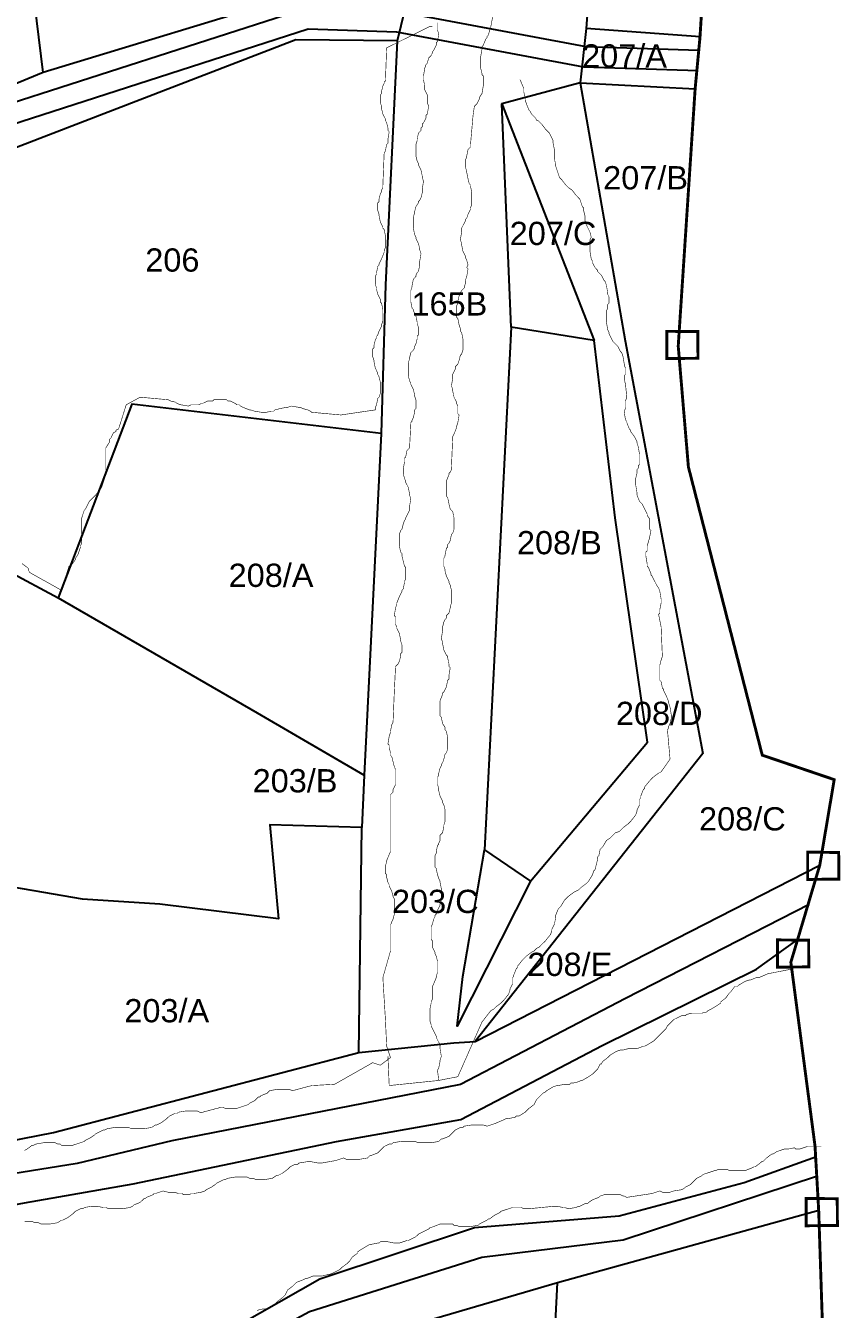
# Model space of a CAD drawing. Header units: inches. Extents: x 617 to 4497, y -923 to 1824.
# Drawn here: x 1725.5 to 1865.7, y 863 to 1083.9 of the extents above; entities that cross this region are included whole.
import ezdxf
from ezdxf.enums import TextEntityAlignment as Align

# ---------------------------------------------------------------- set-up
doc = ezdxf.new("R2010")
doc.units = ezdxf.units.IN
doc.header["$LTSCALE"] = 15
doc.header["$MEASUREMENT"] = 0
for name, color, linetype in [('BOUNDARY', 5, 'Continuous'), ('PLOT', 7, 'Continuous'), ('PLOT NO', 7, 'Continuous'), ('ROAD', 50, 'Continuous'), ('STREAM', 130, 'SL'), ('text2', 7, 'Continuous')]:
    doc.layers.add(name, color=color, linetype=linetype)
doc.styles.get("Standard").update_dxf_attribs({"font": 'arial.ttf'})
doc.linetypes.add('SL', pattern='A,8e-06,[1,streme line,S=0.066667,R=0,X=0,Y=0],-0.839413', length=0.839421)

msp = doc.modelspace()

# ---------------------------------------------------------------- linework, layer by layer
at = {"layer": 'BOUNDARY', "const_width": 0.5}
msp.add_lwpolyline([(1863.5, 832.7), (1861.95, 879.95), (1861.32, 891.04), (1857.16, 922.7), (1862.14, 939.42), (1864.62, 954.13), (1852.24, 958.34), (1839.53, 1007.96), (1837.78, 1028.75), (1840.69, 1073.03), (1841.53, 1081.99), (1841.94, 1088.67), (1845.91, 1150.73), (1855.09, 1232.61), (1864.86, 1309.15)], dxfattribs=at)
at = {"layer": 'PLOT'}
for points in [[(1819.8, 1340.45), (1819.94, 1294.07), (1822.08, 1250.24), (1822.76, 1236.98), (1808.85, 1161.28), (1806.56, 1154.66), (1795.7, 1105.24), (1791.27, 1088.85), (1773.07, 1089.46), (1728.49, 1075.82), (1726.34, 1093.68), (1733.55, 1108.64), (1744.78, 1125.16), (1772.91, 1150.88), (1789.07, 1156.83), (1806.56, 1154.66), (1826.27, 1152.33), (1845.91, 1150.73)], [(1826.27, 1152.33), (1822.88, 1095.76), (1821.94, 1083.43), (1820.91, 1074.07), (1828.63, 1029.67), (1842.01, 958.64), (1802.85, 909.06)], [(1791.27, 1088.85), (1789.4, 1081.31), (1787.42, 1039.31), (1786.64, 1013.72), (1783.75, 954.9), (1783.34, 945.88)], [(1841.53, 1081.99), (1821.94, 1083.43)], [(1789.4, 1081.31), (1771.97, 1081.47), (1719.1, 1061.08), (1705.42, 999.2), (1731.1, 985.41), (1765.34, 965.65), (1783.75, 954.9)], [(1728.49, 1075.82), (1677.29, 1054.69), (1677.29, 1054.69)], [(1820.91, 1074.07), (1807.41, 1070.46), (1823.33, 1029.72), (1809.01, 1032.02), (1807.41, 1070.46)], [(1820.91, 1074.07), (1840.69, 1073.03)], [(1809.01, 1032.02), (1804.46, 942.06), (1812.36, 936.66), (1832.5, 960.59), (1826.91, 999.2), (1823.33, 1029.72)], [(1786.64, 1013.72), (1743.77, 1018.73), (1731.1, 985.41)], [(1782.8, 907.14), (1783.34, 945.88), (1767.49, 946.34), (1768.98, 930.16), (1748.56, 932.71), (1735.26, 933.58), (1697.94, 939.97), (1703.63, 903.97), (1706.2, 888.68)], [(1812.36, 936.66), (1799.76, 911.67), (1800.72, 920.23), (1804.46, 942.06)], [(1502.69, 891.61), (1535.34, 887.35), (1546.58, 885.9), (1595.83, 882.06), (1611.67, 880.7), (1658.19, 883.17), (1682.91, 884.62), (1706.2, 888.68), (1730.28, 893.41), (1782.8, 907.14), (1799.15, 908.8), (1802.85, 909.06), (1862.14, 939.42)], [(1860.29, 932.65), (1828.7, 916.48), (1800.34, 901.68), (1750.65, 891.95), (1734.38, 888.04), (1707.54, 883.77), (1670.75, 880.12), (1639.28, 877.29), (1612.71, 873.37), (1584.95, 877.8), (1527.67, 883.25), (1502.63, 884.78)], [(1500.07, 878.81), (1532.89, 876.63), (1560.74, 874.02), (1599.72, 869.84), (1609.62, 868.66), (1613.81, 868.78), (1646.27, 871.59), (1674.17, 873.33), (1684.09, 873.47), (1725.32, 881.29), (1744.01, 884.57), (1778.98, 891.82), (1800.38, 895.61), (1824.68, 908.34), (1851.27, 921.49), (1858.2, 926.5)], [(1861.95, 879.95), (1817, 867.51), (1734.55, 843.38), (1708.63, 838.79), (1632.55, 828.25), (1602.27, 823.82), (1582.09, 833.42), (1532.39, 839.4), (1491.68, 844.84), (1474.58, 850.68), (1470.9, 852.1), (1420.94, 872.9), (1394.12, 876.77), (1366.58, 878.33), (1343.81, 876.9), (1301.22, 872.67), (1266.65, 873.91), (1244.75, 873.58), (1231.83, 874.7), (1223.43, 798.48), (1249.21, 810.07), (1261.74, 821.2), (1293.81, 809.69), (1301.22, 872.67)], [(1813.44, 797.53), (1817, 867.51)]]:
    msp.add_lwpolyline(points, dxfattribs=at)
at = {"layer": 'PLOT', "color": 3, "const_width": 0.5}
for points in [[(1835.82, 1031.3), (1841.15, 1031.25), (1841.18, 1026.66), (1835.82, 1026.61), (1835.82, 1031.3), (1835.82, 1031.3)], [(1860.05, 941.65), (1865.39, 941.59), (1865.42, 937.01), (1860.05, 936.95), (1860.05, 941.65), (1860.05, 941.65)], [(1854.88, 926.54), (1860.22, 926.49), (1860.24, 921.9), (1854.88, 921.84), (1854.88, 926.54), (1854.88, 926.54)], [(1859.81, 882.04), (1865.14, 881.99), (1865.17, 877.4), (1859.81, 877.34), (1859.81, 882.04), (1859.81, 882.04)]]:
    msp.add_lwpolyline(points, dxfattribs=at)
at = {"layer": 'ROAD'}
for points in [[(932.31, 1161.55), (966.92, 1148.19), (978.2, 1145.92), (1036.71, 1131.85), (1110.13, 1113.59), (1132.65, 1108.42), (1192.26, 1092.31), (1240.37, 1081.76), (1338.73, 1056.56), (1375.73, 1049.35), (1428.19, 1034.43), (1482.23, 1020.3), (1500.13, 1022.03), (1530.43, 1021.93), (1563.04, 1023.96), (1583.35, 1029.01), (1638.52, 1035.44), (1717.94, 1068.95), (1773.61, 1086.88), (1789.68, 1086.35), (1821.88, 1080.31), (1841.34, 1079.71)], [(931.05, 1158.28), (965.94, 1144.81), (977.44, 1142.5), (1035.88, 1128.45), (1109.31, 1110.19), (1131.8, 1105.02), (1191.43, 1088.91), (1239.56, 1078.35), (1337.96, 1053.15), (1374.91, 1045.94), (1427.27, 1031.05), (1481.95, 1016.76), (1500.29, 1018.53), (1530.53, 1018.43), (1563.57, 1020.49), (1583.98, 1025.56), (1639.42, 1032.02), (1719.16, 1065.66), (1774.1, 1083.36), (1789.29, 1082.86), (1821.5, 1076.82), (1841.23, 1076.21)]]:
    msp.add_lwpolyline(points, dxfattribs=at)
at = {"layer": 'STREAM', "color": 4, "lineweight": 0, "const_width": 0.1}
for points in [[(1810.57, 1074.61), (1811.22, 1073.08), (1811.22, 1072.43), (1811.44, 1071.55), (1811.44, 1071.12), (1811.66, 1070.46), (1812.1, 1069.37), (1812.32, 1069.15), (1812.54, 1068.71), (1813.19, 1068.05), (1813.41, 1067.62), (1813.63, 1067.62), (1814.29, 1066.96), (1814.94, 1066.09), (1815.16, 1065.87), (1815.6, 1065.43), (1816.25, 1064.12), (1816.25, 1063.9), (1816.25, 1063.68), (1816.47, 1062.59), (1816.47, 1062.15), (1816.47, 1061.93), (1816.47, 1061.5), (1816.47, 1061.06), (1816.69, 1059.97), (1816.69, 1059.75), (1816.91, 1059.09), (1817.35, 1057.78), (1817.56, 1057.56), (1817.78, 1057.34), (1818.44, 1056.47), (1818.66, 1056.25), (1818.88, 1056.03), (1819.53, 1055.59), (1820.19, 1054.72), (1820.41, 1054.5), (1820.84, 1054.06), (1821.28, 1052.75), (1821.5, 1052.53), (1821.5, 1052.1), (1821.72, 1051.22), (1821.72, 1050.78), (1821.72, 1050.57), (1821.72, 1050.13), (1822.59, 1048.38), (1822.81, 1047.5), (1822.59, 1047.07), (1822.59, 1045.97), (1822.59, 1045.76), (1822.59, 1045.1), (1822.81, 1043.79), (1823.03, 1043.35), (1823.03, 1043.13), (1823.47, 1042.26), (1823.9, 1041.82), (1823.9, 1041.6), (1824.56, 1040.95), (1825, 1040.07), (1825.22, 1039.85), (1825.43, 1039.2), (1825.65, 1037.89), (1825.65, 1037.67), (1825.87, 1037.23), (1825.87, 1036.14), (1825.65, 1035.92), (1825.65, 1035.7), (1825.65, 1035.26), (1825.43, 1034.83), (1825.43, 1033.73), (1825.43, 1033.51), (1825.43, 1032.86), (1825.65, 1031.55), (1825.87, 1031.11), (1825.87, 1030.89), (1826.31, 1030.02), (1826.53, 1029.58), (1826.75, 1029.36), (1827.4, 1028.7), (1827.84, 1027.83), (1828.06, 1027.61), (1828.28, 1026.96), (1828.5, 1025.64), (1828.5, 1025.42), (1828.71, 1024.99), (1828.71, 1023.89), (1828.5, 1023.68), (1828.5, 1023.46), (1828.5, 1023.02), (1828.71, 1022.15), (1828.93, 1019.96), (1828.71, 1019.3), (1828.71, 1018.43), (1828.71, 1018.21), (1828.5, 1017.34), (1828.71, 1016.02), (1828.93, 1015.81), (1828.93, 1015.59), (1829.37, 1014.49), (1829.59, 1014.28), (1829.59, 1014.06), (1830.24, 1013.18), (1830.68, 1012.31), (1830.68, 1012.09), (1830.9, 1011.43), (1831.12, 1010.12), (1831.12, 1009.68), (1831.12, 1009.47), (1831.12, 1008.37), (1830.9, 1008.15), (1830.9, 1007.72), (1830.68, 1007.5), (1830.68, 1006.84), (1830.46, 1005.97), (1830.46, 1005.75), (1830.46, 1004.88), (1830.68, 1003.56), (1830.68, 1003.34), (1830.68, 1003.13), (1831.12, 1002.03), (1831.34, 1001.81), (1831.56, 1001.6), (1831.99, 1000.72), (1832.43, 999.85), (1832.43, 999.63), (1832.87, 998.97), (1832.87, 997.66), (1832.87, 997.22), (1833.09, 997.01), (1832.87, 995.91), (1832.87, 995.69), (1832.65, 995.26), (1832.65, 995.04), (1832.43, 994.38), (1832.43, 993.51), (1832.21, 993.29), (1832.21, 992.63), (1832.43, 991.32), (1832.43, 990.88), (1832.65, 990.67), (1833.09, 989.57), (1833.09, 989.35), (1833.3, 989.14), (1833.74, 988.26), (1834.18, 987.39), (1834.4, 987.17), (1834.62, 986.51), (1834.84, 985.2), (1834.84, 984.76), (1834.84, 984.54), (1834.62, 983.45), (1834.62, 983.23), (1834.62, 982.8), (1834.4, 982.58), (1834.84, 980.39), (1835.05, 975.36), (1834.84, 974.71), (1834.62, 973.83), (1834.62, 973.61), (1834.62, 972.96), (1834.62, 971.65), (1834.62, 971.21), (1834.84, 970.99), (1835.05, 969.9), (1835.27, 969.68), (1835.27, 969.46), (1835.71, 968.59), (1836.15, 967.49), (1836.15, 967.27), (1836.37, 966.62), (1836.58, 965.31), (1836.58, 965.09), (1836.58, 964.65), (1836.37, 963.78), (1836.15, 963.34), (1836.15, 963.12), (1835.93, 962.68), (1836.37, 957.65), (1834.84, 955.47), (1834.4, 955.25), (1833.52, 954.59), (1833.3, 954.38), (1832.87, 953.94), (1831.99, 952.85), (1831.99, 952.63), (1831.77, 952.41), (1831.34, 951.31), (1831.34, 951.1), (1831.12, 950.66), (1831.12, 949.78), (1830.68, 948.91), (1830.68, 948.69), (1830.46, 948.04), (1829.59, 946.94), (1829.37, 946.72), (1829.15, 946.51), (1828.28, 945.85), (1828.06, 945.63), (1827.84, 945.41), (1827.62, 945.19), (1826.97, 944.98), (1826.31, 944.32), (1826.09, 944.1), (1825.43, 943.66), (1824.78, 942.57), (1824.56, 942.35), (1824.34, 942.13), (1824.12, 941.04), (1823.9, 940.82), (1823.9, 940.38), (1823.69, 939.51), (1823.47, 938.64), (1823.25, 938.42), (1823.03, 937.76), (1822.37, 936.67), (1822.16, 936.45), (1821.94, 936.23), (1821.06, 935.57), (1820.84, 935.36), (1820.63, 935.14), (1820.19, 934.92), (1819.75, 934.7), (1818.88, 934.04), (1818.66, 933.83), (1818.22, 933.39), (1817.56, 932.3), (1817.35, 932.08), (1817.13, 931.86), (1816.69, 930.77), (1816.69, 930.55), (1816.69, 930.33), (1816.47, 929.23), (1816.03, 928.36), (1816.03, 928.14), (1815.82, 927.49), (1814.94, 926.39), (1814.72, 926.17), (1814.5, 925.96), (1813.85, 925.3), (1813.41, 925.08), (1813.19, 924.86), (1812.97, 924.64), (1812.54, 924.43), (1811.66, 923.77), (1811.44, 923.55), (1811.01, 923.11), (1810.13, 922.02), (1810.13, 921.8), (1809.91, 921.58), (1809.48, 920.49), (1809.48, 920.27), (1809.26, 920.05), (1809.26, 918.96), (1808.82, 918.09), (1808.82, 917.87), (1808.6, 917.21), (1807.73, 916.12), (1807.51, 915.9), (1807.29, 915.68), (1806.42, 915.02), (1806.2, 914.81), (1805.98, 914.59), (1805.54, 914.37), (1804.01, 912.4), (1799.86, 903), (1796.58, 902.35), (1796.36, 904.09), (1796.58, 904.53), (1796.8, 905.62), (1796.8, 905.84), (1797.02, 906.5), (1796.8, 907.81), (1796.8, 908.03), (1796.8, 908.47), (1796.36, 909.34), (1796.14, 909.78), (1796.14, 910), (1795.7, 910.87), (1795.27, 911.75), (1795.27, 911.96), (1795.05, 912.62), (1795.05, 913.93), (1795.05, 914.37), (1795.05, 914.59), (1795.27, 915.68), (1795.27, 915.9), (1795.48, 916.34), (1795.48, 916.56), (1795.48, 918.3), (1795.48, 918.52), (1795.7, 918.96), (1796.14, 920.05), (1796.14, 920.27), (1796.36, 920.93), (1796.36, 922.24), (1796.36, 922.46), (1796.36, 922.9), (1796.14, 923.77), (1795.92, 924.21), (1795.92, 924.43), (1795.48, 925.3), (1795.48, 926.39), (1795.27, 926.61), (1795.27, 927.27), (1795.27, 928.58), (1795.27, 928.8), (1795.48, 929.23), (1795.7, 930.11), (1795.92, 930.55), (1795.92, 930.77), (1796.14, 930.98), (1796.36, 931.64), (1796.8, 932.51), (1796.8, 932.73), (1797.02, 933.39), (1797.02, 934.7), (1797.02, 935.14), (1797.02, 935.36), (1796.8, 936.45), (1796.8, 936.67), (1796.58, 937.1), (1796.36, 937.76), (1796.14, 938.85), (1795.92, 939.07), (1795.92, 939.73), (1795.92, 941.04), (1796.14, 941.48), (1796.14, 941.7), (1796.36, 942.79), (1796.58, 943.01), (1796.58, 943.23), (1796.8, 943.66), (1796.8, 943.88), (1796.8, 944.54), (1797.23, 944.98), (1797.45, 946.07), (1797.45, 946.29), (1797.67, 946.94), (1797.67, 948.25), (1797.67, 948.47), (1797.67, 948.91), (1797.45, 949.78), (1797.23, 950.22), (1797.23, 950.44), (1796.8, 951.31), (1796.58, 952.19), (1796.58, 952.63), (1796.36, 953.28), (1796.36, 954.59), (1796.58, 954.81), (1796.58, 955.25), (1796.8, 956.12), (1797.02, 956.56), (1797.02, 956.78), (1797.23, 957), (1797.45, 957.65), (1797.67, 958.53), (1797.89, 958.75), (1798.11, 959.4), (1798.11, 960.72), (1798.11, 961.15), (1798.11, 961.37), (1797.89, 962.46), (1797.67, 962.68), (1797.67, 963.12), (1797.23, 963.78), (1797.02, 964.87), (1796.8, 965.09), (1796.8, 965.74), (1796.8, 967.06), (1796.8, 967.49), (1796.8, 967.71), (1797.23, 968.8), (1797.23, 969.02), (1797.45, 969.24), (1797.67, 969.68), (1797.89, 970.12), (1798.11, 971.21), (1798.33, 971.43), (1798.33, 972.08), (1798.55, 973.39), (1798.33, 973.61), (1798.33, 974.05), (1798.11, 975.14), (1798.11, 975.36), (1797.89, 975.58), (1797.45, 976.46), (1797.23, 977.55), (1797.23, 977.77), (1797.02, 978.42), (1797.23, 979.73), (1797.23, 979.95), (1797.23, 980.39), (1797.45, 981.26), (1797.67, 981.7), (1797.89, 981.92), (1797.89, 982.36), (1798.33, 982.8), (1798.55, 983.67), (1798.55, 983.89), (1798.76, 984.54), (1798.76, 985.86), (1798.76, 986.29), (1798.76, 986.73), (1798.55, 987.6), (1798.33, 988.04), (1798.33, 988.26), (1797.89, 989.14), (1797.67, 990.01), (1797.67, 990.23), (1797.45, 990.88), (1797.45, 992.2), (1797.67, 992.63), (1797.67, 992.85), (1797.89, 993.94), (1798.11, 994.16), (1798.11, 994.6), (1798.33, 994.82), (1798.55, 995.26), (1798.76, 996.35), (1798.98, 996.57), (1799.2, 997.22), (1799.2, 998.54), (1799.2, 998.97), (1799.2, 999.19), (1798.98, 1000.28), (1798.76, 1000.5), (1798.55, 1000.72), (1798.33, 1001.6), (1798.11, 1002.69), (1797.89, 1002.91), (1797.89, 1003.56), (1797.89, 1004.88), (1797.89, 1005.31), (1797.89, 1005.53), (1798.33, 1006.62), (1798.33, 1006.84), (1798.55, 1007.06), (1798.76, 1007.5), (1798.76, 1007.94), (1798.98, 1013.18), (1799.2, 1013.62), (1799.64, 1014.71), (1799.64, 1014.93), (1799.86, 1015.59), (1800.08, 1016.9), (1799.86, 1017.12), (1799.86, 1017.55), (1799.86, 1018.43), (1799.64, 1018.87), (1799.64, 1019.09), (1799.2, 1019.96), (1798.98, 1021.05), (1798.98, 1021.27), (1798.76, 1021.93), (1798.98, 1023.24), (1798.98, 1023.46), (1798.98, 1023.89), (1799.42, 1024.77), (1799.42, 1025.21), (1799.64, 1025.42), (1799.86, 1025.64), (1800.08, 1026.3), (1800.29, 1027.17), (1800.51, 1027.39), (1800.73, 1028.05), (1800.73, 1029.36), (1800.73, 1029.8), (1800.73, 1030.02), (1800.51, 1031.11), (1800.29, 1031.33), (1800.29, 1031.76), (1800.08, 1032.42), (1799.86, 1033.51), (1799.64, 1033.73), (1799.64, 1034.39), (1799.64, 1035.7), (1799.86, 1036.14), (1799.86, 1036.36), (1800.08, 1037.45), (1800.29, 1037.67), (1800.29, 1037.89), (1800.51, 1038.32), (1800.95, 1038.76), (1801.17, 1039.63), (1801.17, 1040.07), (1801.39, 1040.73), (1801.61, 1042.04), (1801.39, 1042.26), (1801.61, 1042.7), (1801.39, 1043.57), (1801.17, 1044.01), (1801.17, 1044.23), (1800.73, 1045.1), (1800.51, 1046.19), (1800.51, 1046.41), (1800.29, 1047.07), (1800.51, 1048.38), (1800.51, 1048.6), (1800.51, 1049.04), (1800.95, 1049.91), (1801.17, 1050.35), (1801.17, 1050.57), (1801.39, 1050.78), (1801.61, 1051.44), (1802.04, 1052.31), (1802.04, 1052.53), (1802.26, 1053.19), (1802.26, 1054.5), (1802.26, 1054.94), (1802.26, 1055.16), (1802.04, 1056.25), (1802.04, 1056.47), (1801.82, 1056.69), (1801.61, 1057.56), (1801.39, 1058.65), (1801.39, 1058.87), (1801.17, 1059.53), (1801.17, 1060.84), (1801.39, 1061.28), (1801.39, 1061.5), (1801.61, 1062.59), (1801.82, 1062.81), (1802.04, 1063.03), (1802.04, 1063.46), (1802.48, 1068.49), (1802.7, 1070.02), (1803.14, 1070.46), (1803.57, 1071.33), (1803.57, 1071.55), (1804.01, 1072.21), (1804.23, 1073.52), (1804.23, 1073.74), (1804.23, 1074.18), (1804.23, 1075.27), (1804.01, 1075.49), (1804.01, 1075.71), (1803.79, 1076.58), (1803.79, 1077.67), (1803.79, 1077.89), (1803.79, 1078.55), (1804.01, 1079.86), (1804.01, 1080.3), (1804.23, 1080.52), (1804.67, 1081.61), (1804.89, 1081.83), (1804.89, 1082.05), (1805.1, 1082.26), (1805.54, 1083.79), (1806.63, 1089.48)], [(1724.87, 991.32), (1725.75, 990.67), (1725.97, 990.45), (1725.97, 990.23), (1726.18, 989.79), (1731.65, 986.73), (1732.96, 990.88), (1733.4, 991.1), (1734.05, 991.98), (1734.05, 992.2), (1734.49, 992.85), (1734.93, 994.16), (1734.93, 994.38), (1735.15, 994.82), (1735.15, 995.69), (1735.15, 996.13), (1735.15, 996.35), (1735.15, 997.22), (1735.15, 998.32), (1735.15, 998.54), (1735.15, 999.19), (1735.58, 1000.5), (1735.8, 1000.72), (1736.02, 1001.16), (1736.46, 1002.03), (1736.68, 1002.25), (1736.9, 1002.47), (1737.11, 1002.69), (1737.55, 1003.13), (1738.21, 1004), (1738.43, 1004.22), (1738.65, 1004.66), (1739.08, 1005.97), (1739.08, 1006.19), (1739.3, 1006.62), (1739.3, 1007.72), (1739.3, 1007.94), (1739.3, 1008.15), (1739.3, 1009.25), (1739.3, 1010.12), (1739.3, 1010.34), (1739.3, 1011.22), (1739.96, 1012.31), (1739.96, 1012.75), (1740.18, 1012.96), (1740.61, 1013.84), (1741.05, 1014.06), (1741.05, 1014.28), (1741.49, 1014.49), (1742.8, 1018.65), (1745.2, 1019.96), (1750.01, 1019.52), (1750.45, 1019.3), (1751.32, 1019.09), (1751.54, 1018.87), (1752.2, 1018.65), (1753.51, 1018.43), (1753.95, 1018.65), (1754.17, 1018.65), (1755.26, 1018.65), (1755.7, 1018.87), (1755.92, 1018.87), (1756.79, 1019.3), (1757.66, 1019.3), (1757.88, 1019.52), (1758.76, 1019.52), (1760.07, 1019.52), (1760.29, 1019.3), (1760.73, 1019.3), (1761.6, 1018.87), (1761.82, 1018.65), (1762.26, 1018.65), (1762.47, 1018.43), (1762.91, 1018.21), (1764, 1017.77), (1764.22, 1017.77), (1764.88, 1017.55), (1766.19, 1017.34), (1766.41, 1017.34), (1766.85, 1017.34), (1767.72, 1017.55), (1768.16, 1017.55), (1768.38, 1017.77), (1769.25, 1017.99), (1770.34, 1018.21), (1770.56, 1018.21), (1771.22, 1018.43), (1772.53, 1018.21), (1772.75, 1018.21), (1773.19, 1017.99), (1774.06, 1017.77), (1774.5, 1017.55), (1774.72, 1017.34), (1774.94, 1017.34), (1779.74, 1016.9), (1785.65, 1017.77), (1785.65, 1018.21), (1785.87, 1018.65), (1786.08, 1019.74), (1786.3, 1019.96), (1786.52, 1020.62), (1786.52, 1021.93), (1786.52, 1022.15), (1786.52, 1022.58), (1786.3, 1023.46), (1786.08, 1023.89), (1786.08, 1024.11), (1785.65, 1024.99), (1785.43, 1026.08), (1785.43, 1026.3), (1785.21, 1026.96), (1785.21, 1028.27), (1785.43, 1028.49), (1785.43, 1028.92), (1785.65, 1029.8), (1785.87, 1030.23), (1785.87, 1030.45), (1786.08, 1030.67), (1786.3, 1031.33), (1786.74, 1032.2), (1786.74, 1032.42), (1786.96, 1033.08), (1786.96, 1034.39), (1786.96, 1034.83), (1786.96, 1035.04), (1786.74, 1036.14), (1786.52, 1036.36), (1786.52, 1036.79), (1786.08, 1037.67), (1785.87, 1038.54), (1785.87, 1038.76), (1785.65, 1039.42), (1785.65, 1040.73), (1785.87, 1041.17), (1785.87, 1041.38), (1786.08, 1042.48), (1786.3, 1042.7), (1786.3, 1042.91), (1786.52, 1043.35), (1786.74, 1043.79), (1787.18, 1044.88), (1787.18, 1045.1), (1787.4, 1045.76), (1787.4, 1047.07), (1787.4, 1047.29), (1787.4, 1047.72), (1787.18, 1048.82), (1786.96, 1049.04), (1786.96, 1049.25), (1786.52, 1050.13), (1786.3, 1051.22), (1786.3, 1051.44), (1786.08, 1052.1), (1786.08, 1053.41), (1786.3, 1053.63), (1786.3, 1054.06), (1786.52, 1054.94), (1786.74, 1055.38), (1786.74, 1055.59), (1786.96, 1056.03), (1786.96, 1056.47), (1787.18, 1061.93), (1787.4, 1062.37), (1787.61, 1063.46), (1787.83, 1063.68), (1787.83, 1064.34), (1788.05, 1065.65), (1787.83, 1065.87), (1787.83, 1066.31), (1787.61, 1067.18), (1787.4, 1067.62), (1787.4, 1067.84), (1786.96, 1068.71), (1786.74, 1069.58), (1786.74, 1070.02), (1786.52, 1070.68), (1786.52, 1071.99), (1786.74, 1072.21), (1786.74, 1072.65), (1786.96, 1073.52), (1787.18, 1073.96), (1787.18, 1074.18), (1787.4, 1074.39), (1787.61, 1080.08), (1795.05, 1083.79), (1795.48, 1083.79)], [(1787.83, 906.5), (1788.05, 901.47), (1796.58, 902.35)], [(1765.32, 862.78), (1766.19, 862.99), (1766.63, 862.99), (1767.28, 863.21), (1768.38, 863.87), (1768.6, 864.09), (1768.81, 864.31), (1769.69, 864.96), (1769.91, 865.18), (1770.13, 865.4), (1770.56, 866.27), (1771.44, 866.93), (1771.66, 867.15), (1772.09, 867.59), (1773.19, 868.02), (1773.62, 868.24), (1773.84, 868.24), (1774.94, 868.68), (1775.15, 868.68), (1775.59, 868.68), (1775.81, 868.68), (1776.47, 868.68), (1777.34, 868.9), (1777.56, 868.9), (1778.21, 869.12), (1779.53, 869.77), (1779.74, 869.99), (1779.96, 870.21), (1780.84, 870.86), (1781.06, 871.08), (1781.27, 871.3), (1781.71, 871.96), (1782.59, 872.61), (1782.59, 872.83), (1783.24, 873.27), (1784.34, 873.93), (1784.77, 874.14), (1784.99, 874.14), (1786.08, 874.36), (1786.3, 874.36), (1786.52, 874.58), (1786.96, 874.58), (1787.18, 874.58), (1787.4, 874.58), (1787.83, 874.58), (1788.93, 874.36), (1789.14, 874.36), (1789.8, 874.36), (1791.11, 874.8), (1791.33, 874.8), (1791.77, 875.02), (1792.64, 875.46), (1792.86, 875.67), (1793.08, 875.89), (1793.95, 876.33), (1794.83, 876.77), (1795.05, 876.99), (1795.7, 877.2), (1796.8, 877.64), (1797.23, 877.64), (1797.67, 877.64), (1798.55, 877.64), (1798.98, 877.64), (1799.2, 877.42), (1799.64, 877.42), (1800.08, 877.2), (1801.17, 877.2), (1801.39, 877.2), (1802.04, 877.2), (1803.35, 877.42), (1803.57, 877.64), (1804.01, 877.86), (1804.89, 878.3), (1805.1, 878.52), (1805.32, 878.52), (1806.2, 879.17), (1807.07, 879.61), (1807.29, 879.83), (1807.95, 880.05), (1809.26, 880.48), (1809.48, 880.48), (1809.91, 880.48), (1810.79, 880.48), (1811.22, 880.27), (1811.44, 880.27), (1811.88, 880.27), (1812.1, 880.27), (1816.47, 880.7), (1816.91, 880.7), (1818, 880.48), (1818.22, 880.48), (1818.88, 880.27), (1820.19, 880.48), (1820.63, 880.7), (1820.84, 880.7), (1821.72, 881.14), (1822.16, 881.14), (1822.37, 881.36), (1823.03, 881.8), (1824.12, 882.23), (1824.34, 882.45), (1825, 882.67), (1826.31, 882.67), (1826.53, 882.67), (1826.97, 882.67), (1827.84, 882.67), (1828.28, 882.45), (1828.5, 882.45), (1828.93, 882.23), (1833.3, 882.89), (1834.62, 883.33), (1835.05, 883.11), (1836.15, 883.11), (1836.37, 883.11), (1837.02, 883.33), (1838.33, 883.54), (1838.77, 883.76), (1838.99, 883.98), (1839.86, 884.42), (1840.08, 884.64), (1840.3, 884.86), (1840.96, 885.51), (1841.83, 885.95), (1842.05, 886.17), (1842.71, 886.39), (1844.02, 886.82), (1844.24, 886.82), (1844.67, 887.04), (1845.55, 887.04), (1845.98, 887.04), (1846.2, 887.04), (1846.64, 886.82), (1847.3, 886.82), (1848.17, 886.82), (1848.39, 886.82), (1849.26, 886.82), (1850.36, 887.26), (1850.79, 887.48), (1851.01, 887.48), (1851.89, 888.14), (1852.11, 888.35), (1852.32, 888.35), (1852.98, 889.01), (1853.85, 889.67), (1854.07, 889.67), (1854.73, 890.1), (1856.04, 890.54), (1856.26, 890.54), (1856.7, 890.54), (1857.79, 890.76), (1858.01, 890.54), (1858.23, 890.54), (1858.66, 890.54), (1859.98, 890.98), (1862.38, 890.98)]]:
    msp.add_lwpolyline(points, dxfattribs=at)
at = {"layer": 'STREAM', "color": 4, "lineweight": 0, "const_width": 0.1, "elevation": 0.1}
msp.add_lwpolyline([(1796.36, 1084.45), (1796.36, 1083.58), (1796.36, 1083.14), (1796.58, 1082.48), (1796.36, 1081.17), (1796.14, 1080.95), (1796.14, 1080.52), (1795.7, 1079.64), (1795.48, 1079.42), (1795.48, 1079.2), (1795.27, 1078.77), (1794.83, 1078.33), (1794.61, 1077.45), (1794.39, 1077.24), (1794.17, 1076.58), (1793.95, 1075.27), (1793.95, 1074.83), (1793.95, 1074.61), (1794.17, 1073.52), (1794.17, 1073.08), (1794.17, 1072.86), (1794.61, 1071.99), (1794.61, 1071.12), (1794.61, 1070.68), (1794.83, 1070.02), (1794.61, 1068.71), (1794.39, 1068.49), (1794.39, 1068.05), (1793.95, 1067.18), (1793.74, 1066.96), (1793.74, 1066.52), (1793.52, 1066.31), (1793.52, 1066.09), (1793.52, 1065.87), (1793.08, 1065.43), (1792.86, 1064.34), (1792.86, 1064.12), (1792.64, 1063.46), (1792.64, 1062.15), (1792.64, 1061.93), (1792.64, 1061.5), (1792.86, 1060.62), (1793.08, 1060.18), (1793.08, 1059.97), (1793.52, 1059.09), (1793.74, 1058), (1793.74, 1057.78), (1793.95, 1057.12), (1793.74, 1055.81), (1793.74, 1055.59), (1793.74, 1055.16), (1793.52, 1054.28), (1793.3, 1053.84), (1793.08, 1053.63), (1793.08, 1053.41), (1792.64, 1052.75), (1792.42, 1051.88), (1792.42, 1051.66), (1792.21, 1051), (1792.21, 1049.69), (1792.21, 1049.25), (1792.21, 1049.04), (1792.42, 1047.94), (1792.64, 1047.5), (1792.64, 1047.29), (1793.08, 1046.41), (1793.3, 1045.54), (1793.3, 1045.32), (1793.52, 1044.66), (1793.3, 1043.35), (1793.3, 1042.91), (1793.3, 1042.7), (1793.08, 1041.6), (1792.86, 1041.38), (1792.64, 1040.95), (1792.64, 1040.73), (1792.21, 1040.29), (1791.99, 1039.2), (1791.99, 1038.98), (1791.77, 1038.32), (1791.77, 1037.01), (1791.77, 1036.79), (1791.77, 1036.36), (1791.99, 1035.26), (1792.21, 1035.04), (1792.21, 1034.83), (1792.64, 1033.95), (1792.86, 1032.86), (1792.86, 1032.64), (1793.08, 1031.98), (1793.08, 1030.67), (1792.86, 1030.45), (1792.86, 1030.02), (1792.64, 1029.14), (1792.42, 1028.7), (1792.42, 1028.49), (1792.21, 1028.05), (1791.77, 1027.61), (1791.55, 1026.74), (1791.55, 1026.52), (1791.33, 1025.86), (1791.33, 1024.33), (1791.33, 1024.11), (1791.33, 1023.68), (1791.55, 1022.8), (1791.77, 1022.36), (1791.77, 1022.15), (1792.21, 1021.27), (1792.42, 1020.4), (1792.42, 1020.18), (1792.64, 1019.52), (1792.64, 1017.99), (1792.42, 1017.77), (1792.42, 1017.34), (1792.21, 1016.46), (1791.99, 1016.02), (1791.99, 1015.81), (1791.77, 1015.59), (1791.77, 1015.37), (1791.55, 1011.22), (1791.11, 1010.78), (1790.89, 1009.68), (1790.68, 1009.47), (1790.68, 1008.81), (1790.46, 1007.5), (1790.46, 1007.28), (1790.46, 1006.84), (1790.68, 1005.97), (1790.89, 1005.53), (1790.89, 1005.31), (1791.33, 1004.44), (1791.55, 1003.34), (1791.55, 1003.13), (1791.77, 1002.47), (1791.55, 1001.16), (1791.55, 1000.94), (1791.55, 1000.5), (1791.11, 999.63), (1790.89, 999.19), (1790.89, 998.97), (1790.68, 998.75), (1790.46, 998.1), (1790.24, 997.22), (1790.02, 997.01), (1789.8, 996.35), (1789.8, 995.04), (1789.8, 994.6), (1789.8, 994.38), (1790.02, 993.29), (1790.24, 993.07), (1790.24, 992.63), (1790.46, 991.76), (1790.68, 990.88), (1790.89, 990.67), (1790.89, 990.01), (1790.89, 988.7), (1790.68, 988.26), (1790.68, 988.04), (1790.46, 986.95), (1790.24, 986.73), (1790.24, 986.51), (1790.02, 986.07), (1789.8, 985.64), (1789.36, 984.54), (1789.36, 984.33), (1789.14, 983.67), (1788.93, 982.36), (1789.14, 982.14), (1789.14, 981.7), (1789.14, 980.83), (1789.36, 980.39), (1789.36, 980.17), (1789.8, 979.3), (1790.02, 978.2), (1790.02, 977.99), (1790.24, 977.33), (1790.24, 976.02), (1790.02, 975.8), (1790.02, 975.36), (1789.8, 974.49), (1789.58, 974.05), (1789.36, 973.83), (1789.14, 973.61), (1788.93, 969.24), (1788.71, 963.99), (1788.49, 963.56), (1788.27, 962.46), (1788.27, 962.25), (1788.05, 961.59), (1787.83, 960.28), (1788.05, 960.06), (1788.05, 959.62), (1788.27, 958.75), (1788.27, 958.31), (1788.49, 958.09), (1788.71, 957.22), (1788.93, 956.34), (1789.14, 955.91), (1789.14, 955.25), (1789.14, 953.94), (1789.14, 953.72), (1789.14, 953.28), (1788.71, 952.41), (1788.71, 951.97), (1788.49, 951.75), (1788.27, 951.53), (1788.27, 946.29), (1788.27, 941.7), (1788.05, 941.26), (1787.61, 940.17), (1787.61, 939.95), (1787.4, 939.29), (1787.4, 937.98), (1787.61, 937.76), (1787.61, 937.32), (1787.83, 936.45), (1788.05, 936.01), (1788.05, 935.79), (1788.49, 934.92), (1788.71, 934.04), (1788.93, 933.61), (1788.93, 932.95), (1788.93, 931.64), (1788.93, 931.42), (1788.93, 930.98), (1788.71, 930.11), (1788.49, 929.67), (1788.49, 929.45), (1788.27, 929.23), (1788.27, 924.64), (1786.96, 920.05), (1787.4, 912.84), (1787.61, 908.25), (1788.27, 906.28), (1786.52, 904.97), (1785.21, 905.41), (1778.65, 901.69), (1774.72, 901.47), (1771.44, 900.6), (1770.78, 900.82), (1769.91, 900.82), (1769.47, 900.82), (1768.81, 900.82), (1767.5, 900.6), (1767.28, 900.38), (1767.06, 900.16), (1765.97, 899.72), (1765.75, 899.5), (1765.53, 899.5), (1764.88, 898.85), (1764, 898.41), (1763.79, 898.19), (1763.13, 897.97), (1761.82, 897.54), (1761.38, 897.54), (1761.16, 897.54), (1760.07, 897.54), (1759.85, 897.54), (1759.41, 897.75), (1759.19, 897.75), (1755.92, 896.88), (1755.48, 896.88), (1755.04, 897.1), (1753.95, 897.1), (1753.73, 897.1), (1753.07, 897.1), (1751.76, 896.88), (1751.54, 896.66), (1751.11, 896.66), (1750.23, 896.22), (1750.01, 896.01), (1749.79, 895.79), (1748.92, 895.13), (1748.05, 894.69), (1747.83, 894.69), (1747.17, 894.26), (1745.86, 894.04), (1745.64, 894.04), (1745.2, 894.04), (1744.33, 894.04), (1743.89, 894.04), (1743.67, 894.04), (1743.24, 894.26), (1742.8, 894.26), (1741.71, 894.26), (1741.49, 894.26), (1740.83, 894.26), (1739.52, 894.04), (1739.08, 893.82), (1738.86, 893.82), (1737.99, 893.38), (1737.55, 893.16), (1737.33, 892.94), (1736.68, 892.51), (1735.8, 892.07), (1735.58, 891.85), (1734.93, 891.63), (1733.62, 891.2), (1733.4, 891.2), (1732.96, 891.2), (1732.09, 891.2), (1731.65, 891.2), (1731.43, 891.41), (1730.99, 891.41), (1730.56, 891.63), (1729.46, 891.63), (1729.24, 891.63), (1728.59, 891.63), (1727.28, 891.41), (1726.84, 891.2), (1726.62, 891.2), (1725.75, 890.54), (1725.31, 890.32)], dxfattribs=at)
at = {"layer": 'STREAM', "color": 4, "lineweight": 0, "elevation": 0.1}
msp.add_lwpolyline([(1725.31, 878.08, 0.1, 0.1, 0), (1725.53, 878.08, 0.1, 0.1, 0), (1726.62, 878.08, 0.1, 0.1, 0), (1727.06, 877.86, 0.1, 0.1, 0), (1727.5, 877.86, 0.1, 0.1, 0), (1727.71, 877.86, 0.1, 0.1, 0), (1728.15, 877.64, 0.1, 0.1, 0), (1729.03, 877.64, 0.1, 0.1, 0), (1729.46, 877.64, 0.1, 0.1, 0), (1729.68, 877.64, 0.1, 0.1, 0), (1730.99, 877.86, 0.1, 0.1, 0), (1731.65, 878.3, 0.1, 0.1, 0), (1731.87, 878.3, 0.1, 0.1, 0), (1732.74, 878.74, 0.1, 0.1, 0), (1733.62, 879.39, 0.1, 0.1, 0), (1733.84, 879.61, 0.1, 0.1, 0), (1734.05, 879.83, 0.1, 0.1, 0), (1734.93, 880.27, 0.1, 0.1, 0), (1735.37, 880.27, 0.1, 0.1, 0), (1735.58, 880.48, 0.1, 0.1, 0), (1736.9, 880.7, 0.1, 0.1, 0), (1737.55, 880.7, 0.1, 0.1, 0), (1737.77, 880.7, 0.1, 0.1, 0), (1738.86, 880.48, 0.1, 0.1, 0), (1739.3, 880.48, 0.1, 0.1, 0), (1739.74, 880.27, 0.1, 0.1, 0), (1739.96, 880.27, 0.1, 0.1, 0), (1740.39, 880.27, 0.1, 0.1, 0), (1741.49, 880.27, 0.1, 0.1, 0), (1741.71, 880.27, 0.1, 0.1, 0), (1742.14, 880.27, 0.1, 0.1, 0), (1743.45, 880.48, 0.1, 0.1, 0), (1743.89, 880.7, 0.1, 0.1, 0), (1744.11, 880.92, 0.1, 0.1, 0), (1745.2, 881.36, 0.1, 0.1, 0), (1745.86, 882.01, 0.1, 0.1, 0), (1746.08, 882.01, 0.1, 0.1, 0), (1746.3, 882.23, 0.1, 0.1, 0), (1747.39, 882.67, 0.1, 0.1, 0), (1747.61, 882.89, 0.1, 0.1, 0), (1747.83, 882.89, 0.1, 0.1, 0), (1749.14, 883.33, 0.1, 0.1, 0), (1750.01, 883.11, 0.1, 0.1, 0), (1750.23, 883.11, 0.1, 0.1, 0), (1751.11, 883.11, 0.1, 0.1, 0), (1751.76, 882.89, 0.1, 0.1, 0), (1751.98, 882.89, 0.1, 0.1, 0), (1752.42, 882.89, 0.1, 0.1, 0), (1752.64, 882.67, 0.1, 0.1, 0), (1753.73, 882.67, 0.1, 0.1, 0), (1753.95, 882.89, 0.1, 0.1, 0), (1754.39, 882.89, 0.1, 0.1, 0), (1755.7, 883.11, 0.1, 0.1, 0), (1756.35, 883.33, 0.1, 0.1, 0), (1756.57, 883.54, 0.1, 0.1, 0), (1757.45, 883.98, 0.1, 0.1, 0), (1758.1, 884.42, 0.1, 0.1, 0), (1758.32, 884.64, 0.1, 0.1, 0), (1758.76, 884.86, 0.1, 0.1, 0), (1759.63, 885.29, 0.1, 0.1, 0), (1759.85, 885.29, 0.1, 0.1, 0), (1760.29, 885.51, 0.1, 0.1, 0), (1761.6, 885.73, 0.1, 0.1, 0), (1762.26, 885.73, 0.1, 0.1, 0), (1762.47, 885.73, 0.1, 0.1, 0), (1763.57, 885.73, 0.1, 0.1, 0), (1764, 885.51, 0.1, 0.1, 0), (1764.44, 885.51, 0.1, 0.1, 0), (1764.66, 885.51, 0.1, 0.1, 0), (1765.1, 885.29, 0.1, 0.1, 0), (1765.97, 885.29, 0.1, 0.1, 0), (1766.41, 885.29, 0.1, 0.1, 0), (1766.63, 885.29, 0.1, 0.1, 0), (1767.94, 885.51, 0.1, 0.1, 0), (1768.6, 885.95, 0.1, 0.1, 0), (1768.81, 885.95, 0.1, 0.1, 0), (1769.69, 886.39, 0.1, 0.1, 0), (1770.56, 887.04, 0.1, 0.1, 0), (1770.78, 887.26, 0.1, 0.1, 0), (1771, 887.48, 0.1, 0.1, 0), (1771.87, 887.92, 0.1, 0.1, 0), (1772.31, 887.92, 0.1, 0.1, 0), (1772.53, 888.14, 0.1, 0.1, 0), (1773.84, 888.35, 0.1, 0.1, 0), (1774.5, 888.35, 0.1, 0.1, 0), (1774.72, 888.35, 0.1, 0.1, 0), (1775.81, 888.14, 0.1, 0.1, 0), (1776.47, 888.14, 0.1, 0.1, 0), (1778.87, 888.57, 0.1, 0.1, 0), (1780.18, 889.01, 0.1, 0.1, 0), (1780.62, 888.79, 0.1, 0.1, 0), (1780.84, 888.79, 0.1, 0.1, 0), (1781.27, 888.79, 0.1, 0.1, 0), (1782.37, 888.79, 0.1, 0.1, 0), (1782.59, 888.79, 0.1, 0.1, 0), (1783.02, 888.79, 0.1, 0.1, 0), (1784.34, 889.01, 0.1, 0.1, 0), (1784.77, 889.45, 0.1, 0.1, 0), (1784.99, 889.45, 0.1, 0.1, 0), (1786.08, 889.88, 0.1, 0.1, 0), (1786.74, 890.54, 0.1, 0.1, 0), (1786.96, 890.76, 0.1, 0.1, 0), (1787.18, 890.98, 0.1, 0.1, 0), (1788.05, 891.41, 0.1, 0.1, 0), (1788.49, 891.41, 0.1, 0.1, 0), (1788.71, 891.63, 0.1, 0.1, 0), (1790.02, 891.85, 0.1, 0.1, 0), (1790.68, 891.85, 0.1, 0.1, 0), (1790.89, 891.85, 0.1, 0.1, 0), (1791.99, 891.85, 0.1, 0.1, 0), (1792.64, 891.85, 0.1, 0.1, 0), (1792.86, 891.63, 0.1, 0.1, 0), (1793.08, 891.63, 0.1, 0.1, 0), (1793.52, 891.63, 0.1, 0.1, 0), (1794.61, 891.63, 0.1, 0.1, 0), (1794.83, 891.63, 0.1, 0.1, 0), (1795.27, 891.63, 0.1, 0.1, 0), (1796.58, 891.85, 0.1, 0.1, 0), (1797.02, 892.29, 0.1, 0.1, 0), (1797.23, 892.29, 0.1, 0.1, 0), (1798.33, 892.73, 0.1, 0.1, 0), (1798.98, 893.38, 0.1, 0.1, 0), (1799.2, 893.6, 0.1, 0.1, 0), (1799.42, 893.82, 0.1, 0.1, 0), (1800.29, 894.26, 0.1, 0.1, 0), (1800.73, 894.26, 0.1, 0.1, 0), (1800.95, 894.48, 0.1, 0.1, 0), (1802.26, 894.69, 0.1, 0.1, 0), (1802.92, 894.69, 0.1, 0.1, 0), (1803.14, 894.69, 0.1, 0.1, 0), (1804.23, 894.69, 0.1, 0.1, 0), (1804.89, 894.48, 0.1, 0.1, 0), (1806.2, 894.91, 0.1, 0.1, 0), (1807.73, 895.57, 0.1, 0.1, 0), (1808.16, 895.79, 0.1, 0.1, 0), (1808.38, 895.79, 0.1, 0.1, 0), (1808.6, 895.79, 0.1, 0.1, 0), (1809.69, 896.01, 0.1, 0.1, 0), (1809.91, 896.22, 0.1, 0.1, 0), (1810.35, 896.22, 0.1, 0.1, 0), (1811.44, 896.88, 0.1, 0.1, 0), (1811.88, 897.32, 0.1, 0.1, 0), (1812.1, 897.54, 0.1, 0.1, 0), (1812.97, 898.19, 0.1, 0.1, 0), (1813.41, 899.07, 0.1, 0.1, 0), (1813.63, 899.28, 0.1, 0.1, 0), (1813.85, 899.5, 0.1, 0.1, 0), (1814.5, 900.16, 0.1, 0.1, 0), (1814.94, 900.38, 0.1, 0.1, 0), (1815.16, 900.6, 0.1, 0.1, 0), (1816.25, 901.25, 0.1, 0.1, 0), (1816.91, 901.47, 0.1, 0.1, 0), (1817.13, 901.47, 0.1, 0.1, 0), (1818.22, 901.69, 0.1, 0.1, 0), (1818.66, 901.69, 0.1, 0.1, 0), (1819.1, 901.69, 0.1, 0.1, 0), (1819.31, 901.91, 0.1, 0.1, 0), (1819.75, 901.91, 0.1, 0.1, 0), (1820.63, 902.13, 0.1, 0.1, 0), (1821.06, 902.35, 0.1, 0.1, 0), (1821.28, 902.35, 0.1, 0.1, 0), (1822.37, 903, 0.1, 0.1, 0), (1823.03, 903.44, 0.1, 0.1, 0), (1823.25, 903.66, 0.1, 0.1, 0), (1823.9, 904.31, 0.1, 0.1, 0), (1824.34, 905.19, 0.1, 0.1, 0), (1824.56, 905.19, 0.1, 0.1, 0), (1824.78, 905.62, 0.1, 0.1, 0), (1825.65, 906.28, 0.1, 0.1, 0), (1825.87, 906.5, 0.1, 0.1, 0), (1826.09, 906.72, 0.1, 0.1, 0), (1827.18, 907.37, 0.1, 0.1, 0), (1827.84, 907.59, 0.1, 0.1, 0), (1828.28, 907.59, 0.1, 0.1, 0), (1829.15, 907.81, 0.1, 0.1, 0), (1829.81, 907.81, 0.1, 0.1, 0), (1830.03, 907.81, 0.1, 0.1, 0), (1830.24, 907.81, 0.1, 0.1, 0), (1830.68, 907.81, 0.1, 0.1, 0), (1831.77, 908.25, 0.1, 0.1, 0), (1831.99, 908.25, 0.1, 0.1, 0), (1832.43, 908.47, 0.1, 0.1, 0), (1833.52, 909.12, 0.1, 0.1, 0), (1833.96, 909.56, 0.1, 0.1, 0), (1834.18, 909.78, 0.1, 0.1, 0), (1834.84, 910.43, 0.1, 0.1, 0), (1835.49, 911.09, 0.1, 0.1, 0), (1835.71, 911.31, 0.1, 0.1, 0), (1835.93, 911.75, 0.1, 0.1, 0), (1836.58, 912.4, 0.1, 0.1, 0), (1836.8, 912.62, 0.1, 0.1, 0), (1837.02, 912.84, 0.1, 0.1, 0), (1838.33, 913.49, 0.1, 0.1, 0), (1838.99, 913.49, 0.1, 0.1, 0), (1839.21, 913.71, 0.1, 0.1, 0), (1840.08, 913.93, 0.1, 0.1, 0), (1840.74, 913.93, 0.1, 0.1, 0), (1841.18, 913.93, 0.1, 0.1, 0), (1841.39, 913.93, 0.1, 0.1, 0), (1841.83, 913.93, 0.1, 0.1, 0), (1842.71, 914.15, 0.1, 0.1, 0), (1842.92, 914.37, 0.1, 0.1, 0), (1843.36, 914.59, 0.1, 0.1, 0), (1844.45, 915.24, 0.1, 0.1, 0), (1845.11, 915.68, 0.1, 0.1, 0), (1845.11, 915.9, 0.1, 0.1, 0), (1845.98, 916.56, 0.1, 0.1, 0), (1846.42, 917.21, 0.1, 0.1, 0), (1846.64, 917.43, 0.1, 0.1, 0), (1846.86, 917.65, 0.1, 0.1, 0), (1847.51, 918.52, 0.1, 0.1, 0), (1847.95, 918.52, 0.1, 0.1, 0), (1848.17, 918.74, 0.1, 0.1, 0), (1849.26, 919.4, 0.1, 0.1, 0), (1849.92, 919.62, 0.1, 0.1, 0), (1850.14, 919.62, 0.1, 0.1, 0), (1851.23, 920.05, 0.1, 0.1, 0), (1851.67, 920.05, 0.1, 0.1, 0), (1853.2, 920.71, 0.1, 0.1, 0), (1857.57, 921.58, 0, 0, 0)], format="xyseb", dxfattribs=at)
at = {"layer": 'text2'}
for points in [[(1755.37, 856.39), (1776.1, 868.23), (1802.73, 877.03), (1827.6, 879.07), (1849.13, 884.81), (1861.55, 889.28)], [(1861.73, 885.85), (1828.32, 874.86), (1803.96, 871.86), (1774.31, 862.51), (1755.11, 852.22), (1726.72, 844.53), (1700.12, 837.58)]]:
    msp.add_lwpolyline(points, dxfattribs=at)

# ---------------------------------------------------------------- texts
at = {"layer": 'PLOT NO'}
for s, p in [('207/A', (1828.54, 1078.7)), ('207/B', (1832.16, 1057.73)), ('207/C', (1816.24, 1048.15)), ('206', (1750.74, 1043.57)), ('165B', (1798.4, 1036.01)), ('208/B', (1817.33, 994.92)), ('208/A', (1767.72, 989.3)), ('208/D', (1834.51, 965.53)), ('203/B', (1771.85, 953.94)), ('208/C', (1848.82, 947.38)), ('203/C', (1795.98, 933.17)), ('208/E', (1819.13, 922.33)), ('203/A', (1749.78, 914.36))]:
    msp.add_text(s, height=4, dxfattribs=at).set_placement(p, align=Align.MIDDLE_CENTER)

doc.saveas('drawing.dxf')
